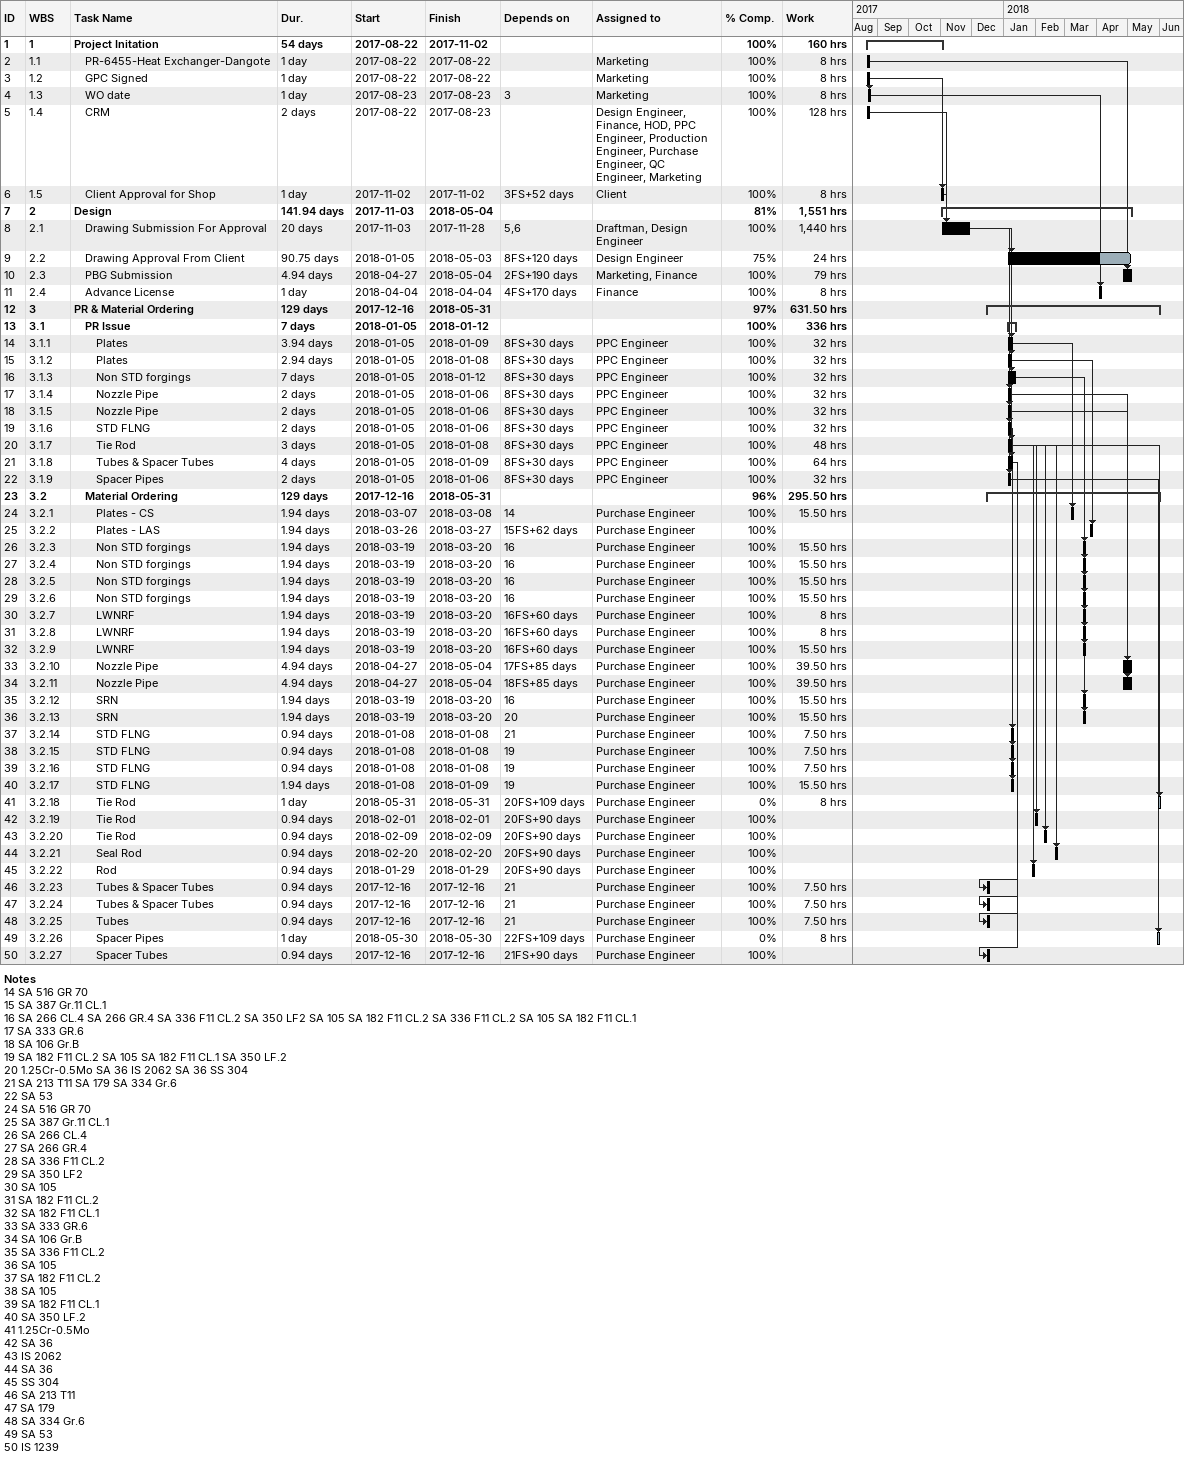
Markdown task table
| ID | WBS | Task | Duration | Start | Finish | Predecessors | Resources | % complete | Work (h) |
|---|---|---|---|---|---|---|---|---|---|
| 1 | 1 | **Project Initation** | 54d | 2017-08-22 | 2017-11-02 |  |  | 100 | 160 |
| 2 | 1.1 | PR-6455-Heat Exchanger-Dangote | 1d | 2017-08-22 | 2017-08-22 |  | Marketing | 100 | 8 |
| 3 | 1.2 | GPC Signed | 1d | 2017-08-22 | 2017-08-22 |  | Marketing | 100 | 8 |
| 4 | 1.3 | WO date | 1d | 2017-08-23 | 2017-08-23 | 3 | Marketing | 100 | 8 |
| 5 | 1.4 | CRM | 2d | 2017-08-22 | 2017-08-23 |  | Design Engineer, Finance, HOD, PPC Engineer, Production Engineer, Purchase Engineer, QC Engineer, Marketing | 100 | 128 |
| 6 | 1.5 | Client Approval for Shop | 1d | 2017-11-02 | 2017-11-02 | 3FS+52d | Client | 100 | 8 |
| 7 | 2 | **Design** | 141.94d | 2017-11-03 | 2018-05-04 |  |  | 81 | 1551 |
| 8 | 2.1 | Drawing Submission For Approval | 20d | 2017-11-03 | 2017-11-28 | 5, 6 | Draftman, Design Engineer | 100 | 1440 |
| 9 | 2.2 | Drawing Approval From Client | 90.75d | 2018-01-05 | 2018-05-03 | 8FS+120d | Design Engineer | 75 | 24 |
| 10 | 2.3 | PBG Submission | 4.94d | 2018-04-27 | 2018-05-04 | 2FS+190d | Marketing, Finance | 100 | 79 |
| 11 | 2.4 | Advance License | 1d | 2018-04-04 | 2018-04-04 | 4FS+170d | Finance | 100 | 8 |
| 12 | 3 | **PR & Material Ordering** | 129d | 2017-12-16 | 2018-05-31 |  |  | 97 | 631.50 |
| 13 | 3.1 | **PR Issue** | 7d | 2018-01-05 | 2018-01-12 |  |  | 100 | 336 |
| 14 | 3.1.1 | Plates | 3.94d | 2018-01-05 | 2018-01-09 | 8FS+30d | PPC Engineer | 100 | 32 |
| 15 | 3.1.2 | Plates | 2.94d | 2018-01-05 | 2018-01-08 | 8FS+30d | PPC Engineer | 100 | 32 |
| 16 | 3.1.3 | Non STD forgings | 7d | 2018-01-05 | 2018-01-12 | 8FS+30d | PPC Engineer | 100 | 32 |
| 17 | 3.1.4 | Nozzle Pipe | 2d | 2018-01-05 | 2018-01-06 | 8FS+30d | PPC Engineer | 100 | 32 |
| 18 | 3.1.5 | Nozzle Pipe | 2d | 2018-01-05 | 2018-01-06 | 8FS+30d | PPC Engineer | 100 | 32 |
| 19 | 3.1.6 | STD FLNG | 2d | 2018-01-05 | 2018-01-06 | 8FS+30d | PPC Engineer | 100 | 32 |
| 20 | 3.1.7 | Tie Rod | 3d | 2018-01-05 | 2018-01-08 | 8FS+30d | PPC Engineer | 100 | 48 |
| 21 | 3.1.8 | Tubes & Spacer Tubes | 4d | 2018-01-05 | 2018-01-09 | 8FS+30d | PPC Engineer | 100 | 64 |
| 22 | 3.1.9 | Spacer Pipes | 2d | 2018-01-05 | 2018-01-06 | 8FS+30d | PPC Engineer | 100 | 32 |
| 23 | 3.2 | **Material Ordering** | 129d | 2017-12-16 | 2018-05-31 |  |  | 96 | 295.50 |
| 24 | 3.2.1 | Plates - CS | 1.94d | 2018-03-07 | 2018-03-08 | 14 | Purchase Engineer | 100 | 15.50 |
| 25 | 3.2.2 | Plates - LAS | 1.94d | 2018-03-26 | 2018-03-27 | 15FS+62d | Purchase Engineer | 100 |  |
| 26 | 3.2.3 | Non STD forgings | 1.94d | 2018-03-19 | 2018-03-20 | 16 | Purchase Engineer | 100 | 15.50 |
| 27 | 3.2.4 | Non STD forgings | 1.94d | 2018-03-19 | 2018-03-20 | 16 | Purchase Engineer | 100 | 15.50 |
| 28 | 3.2.5 | Non STD forgings | 1.94d | 2018-03-19 | 2018-03-20 | 16 | Purchase Engineer | 100 | 15.50 |
| 29 | 3.2.6 | Non STD forgings | 1.94d | 2018-03-19 | 2018-03-20 | 16 | Purchase Engineer | 100 | 15.50 |
| 30 | 3.2.7 | LWNRF | 1.94d | 2018-03-19 | 2018-03-20 | 16FS+60d | Purchase Engineer | 100 | 8 |
| 31 | 3.2.8 | LWNRF | 1.94d | 2018-03-19 | 2018-03-20 | 16FS+60d | Purchase Engineer | 100 | 8 |
| 32 | 3.2.9 | LWNRF | 1.94d | 2018-03-19 | 2018-03-20 | 16FS+60d | Purchase Engineer | 100 | 15.50 |
| 33 | 3.2.10 | Nozzle Pipe | 4.94d | 2018-04-27 | 2018-05-04 | 17FS+85d | Purchase Engineer | 100 | 39.50 |
| 34 | 3.2.11 | Nozzle Pipe | 4.94d | 2018-04-27 | 2018-05-04 | 18FS+85d | Purchase Engineer | 100 | 39.50 |
| 35 | 3.2.12 | SRN | 1.94d | 2018-03-19 | 2018-03-20 | 16 | Purchase Engineer | 100 | 15.50 |
| 36 | 3.2.13 | SRN | 1.94d | 2018-03-19 | 2018-03-20 | 20 | Purchase Engineer | 100 | 15.50 |
| 37 | 3.2.14 | STD FLNG | 0.94d | 2018-01-08 | 2018-01-08 | 21 | Purchase Engineer | 100 | 7.50 |
| 38 | 3.2.15 | STD FLNG | 0.94d | 2018-01-08 | 2018-01-08 | 19 | Purchase Engineer | 100 | 7.50 |
| 39 | 3.2.16 | STD FLNG | 0.94d | 2018-01-08 | 2018-01-08 | 19 | Purchase Engineer | 100 | 7.50 |
| 40 | 3.2.17 | STD FLNG | 1.94d | 2018-01-08 | 2018-01-09 | 19 | Purchase Engineer | 100 | 15.50 |
| 41 | 3.2.18 | Tie Rod | 1d | 2018-05-31 | 2018-05-31 | 20FS+109d | Purchase Engineer | 0 | 8 |
| 42 | 3.2.19 | Tie Rod | 0.94d | 2018-02-01 | 2018-02-01 | 20FS+90d | Purchase Engineer | 100 |  |
| 43 | 3.2.20 | Tie Rod | 0.94d | 2018-02-09 | 2018-02-09 | 20FS+90d | Purchase Engineer | 100 |  |
| 44 | 3.2.21 | Seal Rod | 0.94d | 2018-02-20 | 2018-02-20 | 20FS+90d | Purchase Engineer | 100 |  |
| 45 | 3.2.22 | Rod | 0.94d | 2018-01-29 | 2018-01-29 | 20FS+90d | Purchase Engineer | 100 |  |
| 46 | 3.2.23 | Tubes & Spacer Tubes | 0.94d | 2017-12-16 | 2017-12-16 | 21 | Purchase Engineer | 100 | 7.50 |
| 47 | 3.2.24 | Tubes & Spacer Tubes | 0.94d | 2017-12-16 | 2017-12-16 | 21 | Purchase Engineer | 100 | 7.50 |
| 48 | 3.2.25 | Tubes | 0.94d | 2017-12-16 | 2017-12-16 | 21 | Purchase Engineer | 100 | 7.50 |
| 49 | 3.2.26 | Spacer Pipes | 1d | 2018-05-30 | 2018-05-30 | 22FS+109d | Purchase Engineer | 0 | 8 |
| 50 | 3.2.27 | Spacer Tubes | 0.94d | 2017-12-16 | 2017-12-16 | 21FS+90d | Purchase Engineer | 100 |  |

Notes
- 14: SA 516 GR 70
- 15: SA 387 Gr.11 CL.1
- 16: SA 266 CL.4 SA 266 GR.4 SA 336 F11 CL.2 SA 350 LF2 SA 105 SA 182 F11 CL.2 SA 336 F11 CL.2 SA 105 SA 182 F11 CL.1
- 17: SA 333 GR.6
- 18: SA 106 Gr.B
- 19: SA 182 F11 CL.2 SA 105 SA 182 F11 CL.1 SA 350 LF.2
- 20: 1.25Cr-0.5Mo SA 36 IS 2062 SA 36 SS 304
- 21: SA 213 T11 SA 179 SA 334 Gr.6
- 22: SA 53
- 24: SA 516 GR 70
- 25: SA 387 Gr.11 CL.1
- 26: SA 266 CL.4
- 27: SA 266 GR.4
- 28: SA 336 F11 CL.2
- 29: SA 350 LF2
- 30: SA 105
- 31: SA 182 F11 CL.2
- 32: SA 182 F11 CL.1
- 33: SA 333 GR.6
- 34: SA 106 Gr.B
- 35: SA 336 F11 CL.2
- 36: SA 105
- 37: SA 182 F11 CL.2
- 38: SA 105
- 39: SA 182 F11 CL.1
- 40: SA 350 LF.2
- 41: 1.25Cr-0.5Mo
- 42: SA 36
- 43: IS 2062
- 44: SA 36
- 45: SS 304
- 46: SA 213 T11
- 47: SA 179
- 48: SA 334 Gr.6
- 49: SA 53
- 50: IS 1239
